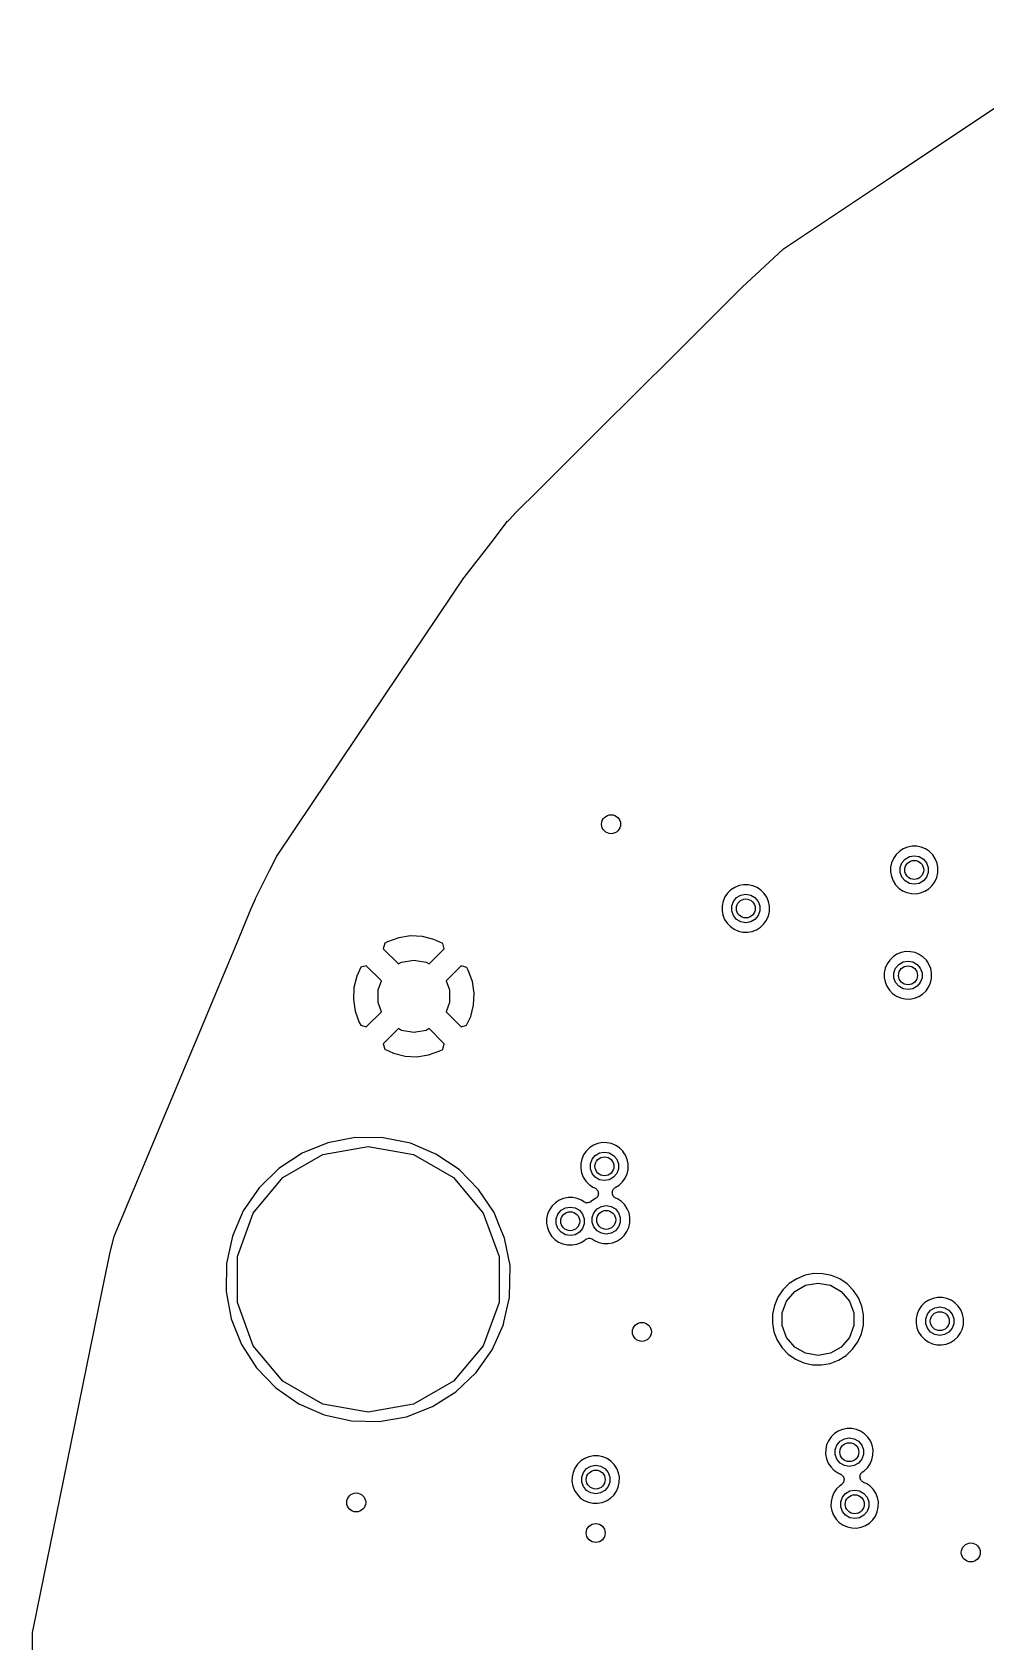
# Model space of a CAD drawing. Extents: x 83.8 to 170.2, y -169.8 to -83.8.
# Drawn here: x 83.84 to 103.97, y -122.71 to -88.73 of the extents above; entities that cross this region are included whole.
import ezdxf

# ---------------------------------------------------------------- set-up
doc = ezdxf.new("R2010")
doc.units = 0
doc.header["$MEASUREMENT"] = 0
doc.layers.add('BLACK', color=7, linetype='CONTINUOUS')

msp = doc.modelspace()

# ---------------------------------------------------------------- linework, layer by layer
at = {"layer": 'Black'}
for p, q in [((101.977, -91.7872), (106.554, -88.7345)), ((99.6982, -93.3067), (101.977, -91.7872)), ((101.977, -91.7872), (101.977, -91.7872)), ((98.8292, -94.114), (99.6821, -93.3195)), ((99.6821, -93.3195), (99.6908, -93.3138)), ((99.6908, -93.3138), (99.6982, -93.3067)), ((98.8279, -94.1157), (98.8292, -94.114)), ((97.3468, -95.5911), (98.8261, -94.117)), ((98.8261, -94.117), (98.8279, -94.1157)), ((96.6333, -96.3022), (97.3468, -95.5911)), ((95.7971, -97.1354), (96.6333, -96.3022)), ((94.5737, -98.3546), (95.7971, -97.1354)), ((95.7971, -97.1354), (95.7971, -97.1354)), ((94.016, -98.9104), (94.5737, -98.3546)), ((93.5254, -99.5099), (93.8754, -99.0577)), ((93.8754, -99.0577), (93.8805, -99.0531)), ((93.8805, -99.0531), (93.8843, -99.0474)), ((93.8843, -99.0474), (94.0141, -98.9123)), ((94.0141, -98.9123), (94.0152, -98.9115)), ((94.0152, -98.9115), (94.016, -98.9104)), ((92.9544, -100.248), (93.5254, -99.5099)), ((91.8694, -101.862), (92.9495, -100.255)), ((92.9495, -100.255), (92.9524, -100.251)), ((92.9524, -100.251), (92.9544, -100.248)), ((89.7621, -104.998), (91.8694, -101.862)), ((89.002, -106.129), (89.7621, -104.998)), ((89.7621, -104.998), (89.7621, -104.998)), ((102.227, -105.973), (102.145, -106.027)), ((102.318, -105.936), (102.227, -105.973)), ((102.414, -105.918), (102.318, -105.936)), ((102.512, -105.919), (102.414, -105.918)), ((102.608, -105.938), (102.512, -105.919)), ((102.699, -105.976), (102.608, -105.938)), ((102.78, -106.031), (102.699, -105.976)), ((88.8576, -106.414), (88.9939, -106.143)), ((88.9939, -106.143), (88.9987, -106.136)), ((88.9987, -106.136), (89.002, -106.129)), ((101.981, -106.266), (101.96, -106.362)), ((102.019, -106.176), (101.981, -106.266)), ((102.075, -106.095), (102.019, -106.176)), ((102.145, -106.027), (102.075, -106.095)), ((102.163, -106.366), (102.199, -106.268)), ((102.199, -106.268), (102.266, -106.188)), ((102.266, -106.188), (102.357, -106.135)), ((102.357, -106.135), (102.46, -106.117)), ((102.46, -106.117), (102.563, -106.135)), ((102.563, -106.135), (102.653, -106.188)), ((102.653, -106.188), (102.72, -106.268)), ((102.72, -106.268), (102.756, -106.366)), ((102.849, -106.101), (102.78, -106.031)), ((102.903, -106.182), (102.849, -106.101)), ((102.941, -106.273), (102.903, -106.182)), ((102.96, -106.368), (102.941, -106.273)), ((88.5538, -107.018), (88.8576, -106.414)), ((88.8576, -106.414), (88.8576, -106.414)), ((101.96, -106.362), (101.959, -106.46)), ((101.959, -106.46), (101.977, -106.557)), ((101.977, -106.557), (102.013, -106.648)), ((102.013, -106.648), (102.066, -106.73)), ((102.163, -106.471), (102.163, -106.366)), ((102.199, -106.569), (102.163, -106.471)), ((102.266, -106.649), (102.199, -106.569)), ((102.357, -106.701), (102.266, -106.649)), ((102.653, -106.649), (102.563, -106.701)), ((102.72, -106.569), (102.653, -106.649)), ((102.756, -106.471), (102.72, -106.569)), ((102.756, -106.366), (102.756, -106.471)), ((102.84, -106.747), (102.897, -106.666)), ((102.897, -106.666), (102.936, -106.577)), ((102.936, -106.577), (102.958, -106.482)), ((102.958, -106.482), (102.96, -106.368)), ((88.5501, -107.026), (88.5525, -107.022)), ((88.5525, -107.022), (88.5538, -107.018)), ((98.4634, -106.989), (98.4248, -107.079)), ((98.5188, -106.908), (98.4634, -106.989)), ((98.5889, -106.84), (98.5188, -106.908)), ((98.6709, -106.786), (98.5889, -106.84)), ((98.6429, -107.081), (98.7101, -107)), ((98.7618, -106.749), (98.6709, -106.786)), ((98.7101, -107), (98.8007, -106.948)), ((98.8581, -106.731), (98.7618, -106.749)), ((98.8007, -106.948), (98.9037, -106.93)), ((98.9562, -106.731), (98.8581, -106.731)), ((98.9037, -106.93), (99.0067, -106.948)), ((99.0523, -106.751), (98.9562, -106.731)), ((99.0067, -106.948), (99.0973, -107)), ((99.1427, -106.789), (99.0523, -106.751)), ((99.0973, -107), (99.1645, -107.081)), ((99.2239, -106.844), (99.1427, -106.789)), ((99.293, -106.914), (99.2239, -106.844)), ((99.3473, -106.995), (99.293, -106.914)), ((99.3847, -107.086), (99.3473, -106.995)), ((102.066, -106.73), (102.134, -106.801)), ((102.134, -106.801), (102.215, -106.857)), ((102.215, -106.857), (102.304, -106.896)), ((102.304, -106.896), (102.4, -106.917)), ((102.46, -106.719), (102.357, -106.701)), ((102.4, -106.917), (102.498, -106.919)), ((102.563, -106.701), (102.46, -106.719)), ((102.498, -106.919), (102.595, -106.902)), ((102.595, -106.902), (102.686, -106.867)), ((102.686, -106.867), (102.769, -106.814)), ((102.769, -106.814), (102.84, -106.747)), ((88.1132, -108.071), (88.4629, -107.235)), ((88.4629, -107.235), (88.5501, -107.026)), ((98.4044, -107.175), (98.403, -107.273)), ((98.403, -107.273), (98.4207, -107.37)), ((98.4248, -107.079), (98.4044, -107.175)), ((98.6071, -107.179), (98.6429, -107.081)), ((98.6071, -107.283), (98.6071, -107.179)), ((98.6429, -107.382), (98.6071, -107.283)), ((99.1645, -107.081), (99.2003, -107.179)), ((99.2003, -107.283), (99.1645, -107.382)), ((99.2003, -107.179), (99.2003, -107.283)), ((99.3804, -107.39), (99.402, -107.295)), ((99.4035, -107.181), (99.3847, -107.086)), ((99.402, -107.295), (99.4035, -107.181)), ((98.4207, -107.37), (98.4568, -107.461)), ((98.4568, -107.461), (98.5099, -107.543)), ((98.5099, -107.543), (98.5781, -107.614)), ((98.5781, -107.614), (98.6586, -107.67)), ((98.7101, -107.462), (98.6429, -107.382)), ((98.6586, -107.67), (98.7484, -107.709)), ((98.8007, -107.514), (98.7101, -107.462)), ((98.9037, -107.532), (98.8007, -107.514)), ((99.0067, -107.514), (98.9037, -107.532)), ((99.0973, -107.462), (99.0067, -107.514)), ((99.0388, -107.715), (99.1302, -107.68)), ((99.1645, -107.382), (99.0973, -107.462)), ((99.1302, -107.68), (99.213, -107.627)), ((99.213, -107.627), (99.284, -107.559)), ((99.284, -107.559), (99.3405, -107.479)), ((99.3405, -107.479), (99.3804, -107.39)), ((91.282, -107.966), (91.2496, -108.082)), ((91.342, -107.934), (91.282, -107.966)), ((91.5804, -107.848), (91.342, -107.934)), ((91.8278, -107.811), (91.5804, -107.848)), ((92.0777, -107.823), (91.8278, -107.811)), ((92.3205, -107.883), (92.0777, -107.823)), ((92.5056, -107.97), (92.3205, -107.883)), ((92.537, -108.082), (92.5056, -107.97)), ((98.7484, -107.709), (98.8442, -107.73)), ((98.8442, -107.73), (98.9422, -107.732)), ((98.9422, -107.732), (99.0388, -107.715)), ((87.6792, -109.108), (88.1132, -108.071)), ((88.1132, -108.071), (88.1132, -108.071)), ((91.2496, -108.082), (91.5696, -108.402)), ((91.5696, -108.402), (91.6317, -108.367)), ((91.6317, -108.367), (91.8933, -108.32)), ((91.8933, -108.32), (92.1549, -108.367)), ((92.1549, -108.367), (92.217, -108.402)), ((92.217, -108.402), (92.537, -108.082)), ((101.943, -108.32), (101.887, -108.401)), ((102.013, -108.252), (101.943, -108.32)), ((102.095, -108.198), (102.013, -108.252)), ((102.186, -108.161), (102.095, -108.198)), ((102.134, -108.413), (102.225, -108.36)), ((102.282, -108.143), (102.186, -108.161)), ((102.225, -108.36), (102.328, -108.342)), ((102.38, -108.144), (102.282, -108.143)), ((102.328, -108.342), (102.431, -108.36)), ((102.476, -108.163), (102.38, -108.144)), ((102.431, -108.36), (102.521, -108.413)), ((102.567, -108.201), (102.476, -108.163)), ((102.648, -108.256), (102.567, -108.201)), ((102.717, -108.326), (102.648, -108.256)), ((102.738, -108.357), (102.717, -108.326)), ((102.771, -108.407), (102.738, -108.357)), ((90.6908, -108.658), (90.6305, -108.901)), ((90.7778, -108.473), (90.6908, -108.658)), ((90.8904, -108.442), (90.7778, -108.473)), ((91.2097, -108.761), (90.8904, -108.442)), ((92.8962, -108.442), (92.5769, -108.761)), ((93.0125, -108.474), (92.8962, -108.442)), ((93.0446, -108.534), (93.0125, -108.474)), ((93.1185, -108.739), (93.0446, -108.534)), ((101.828, -108.587), (101.827, -108.685)), ((101.827, -108.685), (101.845, -108.782)), ((101.849, -108.491), (101.828, -108.587)), ((101.887, -108.401), (101.849, -108.491)), ((102.031, -108.591), (102.067, -108.493)), ((102.031, -108.696), (102.031, -108.591)), ((102.067, -108.794), (102.031, -108.696)), ((102.067, -108.493), (102.134, -108.413)), ((102.521, -108.413), (102.588, -108.493)), ((102.588, -108.493), (102.624, -108.591)), ((102.624, -108.696), (102.588, -108.794)), ((102.624, -108.591), (102.624, -108.696)), ((102.809, -108.498), (102.771, -108.407)), ((102.804, -108.802), (102.826, -108.707)), ((102.827, -108.593), (102.809, -108.498)), ((102.826, -108.707), (102.827, -108.593)), ((90.6305, -108.901), (90.6188, -109.151)), ((91.14, -108.952), (91.2097, -108.761)), ((91.14, -109.218), (91.14, -108.952)), ((92.5769, -108.761), (92.6466, -108.952)), ((92.6466, -108.952), (92.6466, -109.218)), ((93.1305, -108.772), (93.1185, -108.739)), ((93.1678, -109.02), (93.1305, -108.772)), ((93.156, -109.27), (93.1678, -109.02)), ((101.845, -108.782), (101.881, -108.873)), ((101.881, -108.873), (101.934, -108.955)), ((101.934, -108.955), (102.002, -109.026)), ((102.002, -109.026), (102.082, -109.082)), ((102.134, -108.874), (102.067, -108.794)), ((102.225, -108.926), (102.134, -108.874)), ((102.328, -108.944), (102.225, -108.926)), ((102.431, -108.926), (102.328, -108.944)), ((102.521, -108.874), (102.431, -108.926)), ((102.588, -108.794), (102.521, -108.874)), ((102.554, -109.092), (102.637, -109.039)), ((102.637, -109.039), (102.708, -108.972)), ((102.708, -108.972), (102.764, -108.891)), ((102.764, -108.891), (102.804, -108.802)), ((87.3054, -110.002), (87.6792, -109.108)), ((90.6188, -109.151), (90.6561, -109.398)), ((90.6561, -109.398), (90.742, -109.637)), ((91.2097, -109.41), (91.14, -109.218)), ((92.6466, -109.218), (92.5769, -109.41)), ((93.0958, -109.513), (93.156, -109.27)), ((102.082, -109.082), (102.172, -109.121)), ((102.172, -109.121), (102.268, -109.142)), ((102.268, -109.142), (102.366, -109.144)), ((102.366, -109.144), (102.463, -109.127)), ((102.463, -109.127), (102.554, -109.092)), ((90.742, -109.637), (90.774, -109.697)), ((90.774, -109.697), (90.8904, -109.729)), ((90.8904, -109.729), (91.2097, -109.41)), ((92.5769, -109.41), (92.8962, -109.729)), ((92.8962, -109.729), (93.0088, -109.698)), ((93.0088, -109.698), (93.0958, -109.513)), ((87.0941, -110.507), (87.3054, -110.002)), ((91.5696, -109.768), (91.2496, -110.088)), ((91.6317, -109.804), (91.5696, -109.768)), ((91.8933, -109.85), (91.6317, -109.804)), ((92.1549, -109.804), (91.8933, -109.85)), ((92.217, -109.768), (92.1549, -109.804)), ((92.537, -110.088), (92.217, -109.768)), ((91.2496, -110.088), (91.281, -110.201)), ((91.281, -110.201), (91.4661, -110.288)), ((91.4661, -110.288), (91.7089, -110.348)), ((91.7089, -110.348), (91.9588, -110.36)), ((91.9588, -110.36), (92.2061, -110.322)), ((92.2061, -110.322), (92.4446, -110.237)), ((92.4446, -110.237), (92.5045, -110.205)), ((92.5045, -110.205), (92.537, -110.088)), ((86.6949, -111.461), (87.0941, -110.507)), ((87.0941, -110.507), (87.0941, -110.507)), ((85.576, -114.136), (86.6949, -111.461)), ((90.6593, -112.066), (90.0826, -112.176)), ((91.2465, -112.07), (90.6593, -112.066)), ((91.8216, -112.188), (91.2465, -112.07)), ((89.5382, -112.396), (89.0469, -112.717)), ((89.1292, -112.913), (89.9727, -112.426)), ((90.0826, -112.176), (89.5382, -112.396)), ((89.9727, -112.426), (90.932, -112.257)), ((90.932, -112.257), (91.8913, -112.426)), ((92.3629, -112.416), (91.8216, -112.188)), ((91.8913, -112.426), (92.7348, -112.913)), ((92.8497, -112.744), (92.3629, -112.416)), ((95.4787, -112.432), (95.4401, -112.523)), ((95.5341, -112.351), (95.4787, -112.432)), ((95.6042, -112.283), (95.5341, -112.351)), ((95.6862, -112.229), (95.6042, -112.283)), ((95.6582, -112.524), (95.7254, -112.444)), ((95.7771, -112.192), (95.6862, -112.229)), ((95.7254, -112.444), (95.816, -112.391)), ((95.8735, -112.174), (95.7771, -112.192)), ((95.816, -112.391), (95.919, -112.373)), ((95.9715, -112.175), (95.8735, -112.174)), ((95.919, -112.373), (96.022, -112.391)), ((96.0676, -112.194), (95.9715, -112.175)), ((96.022, -112.391), (96.1126, -112.444)), ((96.158, -112.232), (96.0676, -112.194)), ((96.1126, -112.444), (96.1798, -112.524)), ((96.2393, -112.287), (96.158, -112.232)), ((96.3083, -112.357), (96.2393, -112.287)), ((96.3293, -112.388), (96.3083, -112.357)), ((96.3626, -112.439), (96.3293, -112.388)), ((96.4, -112.529), (96.3626, -112.439)), ((89.0469, -112.717), (88.6274, -113.128)), ((93.2634, -113.161), (92.8497, -112.744)), ((95.4197, -112.618), (95.4183, -112.716)), ((95.4183, -112.716), (95.436, -112.813)), ((95.4401, -112.523), (95.4197, -112.618)), ((95.6224, -112.622), (95.6582, -112.524)), ((95.6224, -112.727), (95.6224, -112.622)), ((95.6582, -112.825), (95.6224, -112.727)), ((96.1798, -112.524), (96.2156, -112.622)), ((96.2156, -112.727), (96.1798, -112.825)), ((96.2156, -112.622), (96.2156, -112.727)), ((96.3957, -112.833), (96.4173, -112.738)), ((96.4189, -112.625), (96.4, -112.529)), ((96.4173, -112.738), (96.4189, -112.625)), ((88.6274, -113.128), (88.2956, -113.613)), ((88.5031, -113.66), (89.1292, -112.913)), ((92.7348, -112.913), (93.3609, -113.66)), ((95.436, -112.813), (95.4721, -112.904)), ((95.4721, -112.904), (95.5253, -112.987)), ((95.5253, -112.987), (95.5934, -113.057)), ((95.5934, -113.057), (95.6739, -113.113)), ((95.7254, -112.905), (95.6582, -112.825)), ((95.6739, -113.113), (95.7147, -113.131)), ((95.7147, -113.131), (95.7177, -113.133)), ((95.7177, -113.133), (95.7212, -113.134)), ((95.7212, -113.134), (95.736, -113.145)), ((95.816, -112.957), (95.7254, -112.905)), ((95.919, -112.976), (95.816, -112.957)), ((96.022, -112.957), (95.919, -112.976)), ((96.1126, -112.905), (96.022, -112.957)), ((96.1798, -112.825), (96.1126, -112.905)), ((96.1234, -113.143), (96.1349, -113.13)), ((96.1349, -113.13), (96.1396, -113.128)), ((96.1396, -113.128), (96.1436, -113.124)), ((96.1436, -113.124), (96.2283, -113.07)), ((96.2283, -113.07), (96.2993, -113.003)), ((96.2993, -113.003), (96.3559, -112.923)), ((96.3559, -112.923), (96.3957, -112.833)), ((93.5883, -113.65), (93.2634, -113.161)), ((94.883, -113.442), (94.813, -113.511)), ((94.9651, -113.389), (94.883, -113.442)), ((95.056, -113.352), (94.9651, -113.389)), ((95.1523, -113.333), (95.056, -113.352)), ((95.2504, -113.334), (95.1523, -113.333)), ((95.3464, -113.354), (95.2504, -113.334)), ((95.4368, -113.392), (95.3464, -113.354)), ((95.4856, -113.425), (95.4368, -113.392)), ((95.5041, -113.433), (95.4856, -113.425)), ((95.5224, -113.442), (95.5041, -113.433)), ((95.5242, -113.442), (95.5224, -113.442)), ((95.5258, -113.443), (95.5242, -113.442)), ((95.5461, -113.444), (95.5258, -113.443)), ((95.5663, -113.446), (95.5461, -113.444)), ((95.5681, -113.446), (95.5663, -113.446)), ((95.5698, -113.446), (95.5681, -113.446)), ((95.5893, -113.44), (95.5698, -113.446)), ((95.609, -113.435), (95.5893, -113.44)), ((95.6105, -113.434), (95.609, -113.435)), ((95.6122, -113.434), (95.6105, -113.434)), ((95.6287, -113.422), (95.6122, -113.434)), ((95.6299, -113.421), (95.6287, -113.422)), ((95.632, -113.42), (95.6299, -113.421)), ((95.7334, -113.354), (95.632, -113.42)), ((95.7361, -113.351), (95.7334, -113.354)), ((95.736, -113.145), (95.7515, -113.155)), ((95.7393, -113.349), (95.7361, -113.351)), ((95.7521, -113.336), (95.7393, -113.349)), ((95.7515, -113.155), (95.7536, -113.158)), ((95.7656, -113.323), (95.7521, -113.336)), ((95.7536, -113.158), (95.7565, -113.16)), ((95.7565, -113.16), (95.7666, -113.176)), ((95.7672, -113.32), (95.7656, -113.323)), ((95.7666, -113.176), (95.7777, -113.191)), ((95.7697, -113.318), (95.7672, -113.32)), ((95.7771, -113.301), (95.7697, -113.318)), ((95.7855, -113.284), (95.7771, -113.301)), ((95.7777, -113.191), (95.7787, -113.194)), ((95.7787, -113.194), (95.7806, -113.197)), ((95.7806, -113.197), (95.7849, -113.215)), ((95.7849, -113.215), (95.7901, -113.233)), ((95.7859, -113.28), (95.7855, -113.284)), ((95.7873, -113.277), (95.7859, -113.28)), ((95.7885, -113.259), (95.7873, -113.277)), ((95.7907, -113.24), (95.7885, -113.259)), ((95.7901, -113.233), (95.7899, -113.237)), ((95.7899, -113.237), (95.7907, -113.24)), ((96.0848, -113.237), (96.087, -113.22)), ((96.0859, -113.242), (96.0848, -113.237)), ((96.0856, -113.247), (96.0859, -113.242)), ((96.0906, -113.263), (96.0856, -113.247)), ((96.087, -113.22), (96.0878, -113.203)), ((96.0878, -113.203), (96.0899, -113.198)), ((96.0899, -113.198), (96.0906, -113.193)), ((96.0906, -113.193), (96.0984, -113.178)), ((96.0942, -113.28), (96.0906, -113.263)), ((96.0971, -113.284), (96.0942, -113.28)), ((96.0987, -113.289), (96.0971, -113.284)), ((96.0984, -113.178), (96.1049, -113.163)), ((96.1088, -113.303), (96.0987, -113.289)), ((96.1049, -113.163), (96.1085, -113.159)), ((96.1085, -113.159), (96.111, -113.154)), ((96.1179, -113.317), (96.1088, -113.303)), ((96.111, -113.154), (96.1234, -113.143)), ((96.1221, -113.32), (96.1179, -113.317)), ((96.1254, -113.325), (96.1221, -113.32)), ((96.1395, -113.334), (96.1254, -113.325)), ((96.1528, -113.344), (96.1395, -113.334)), ((96.1579, -113.346), (96.1528, -113.344)), ((96.1624, -113.348), (96.1579, -113.346)), ((96.1963, -113.363), (96.1624, -113.348)), ((96.2775, -113.417), (96.1963, -113.363)), ((96.3466, -113.487), (96.2775, -113.417)), ((88.2956, -113.613), (88.0643, -114.152)), ((88.1699, -114.575), (88.5031, -113.66)), ((93.3609, -113.66), (93.6941, -114.575)), ((93.7059, -113.935), (93.5883, -113.65)), ((94.6985, -113.778), (94.6972, -113.876)), ((94.7189, -113.682), (94.6985, -113.778)), ((94.7576, -113.592), (94.7189, -113.682)), ((94.813, -113.511), (94.7576, -113.592)), ((94.9013, -113.781), (94.937, -113.683)), ((94.9013, -113.886), (94.9013, -113.781)), ((94.937, -113.683), (95.0043, -113.603)), ((95.0043, -113.603), (95.0948, -113.551)), ((95.0948, -113.551), (95.1978, -113.533)), ((95.1978, -113.533), (95.3008, -113.551)), ((95.3008, -113.551), (95.3914, -113.603)), ((95.3914, -113.603), (95.4586, -113.683)), ((95.4586, -113.683), (95.4944, -113.781)), ((95.4944, -113.781), (95.4944, -113.886)), ((95.6607, -113.752), (95.6965, -113.654)), ((95.6607, -113.857), (95.6607, -113.752)), ((95.6965, -113.654), (95.7637, -113.574)), ((95.7637, -113.574), (95.8543, -113.522)), ((95.8543, -113.522), (95.9573, -113.503)), ((95.9573, -113.503), (96.0603, -113.522)), ((96.0603, -113.522), (96.1509, -113.574)), ((96.1509, -113.574), (96.2181, -113.654)), ((96.2181, -113.654), (96.2539, -113.752)), ((96.2539, -113.752), (96.2539, -113.857)), ((96.4009, -113.569), (96.3466, -113.487)), ((96.4383, -113.659), (96.4009, -113.569)), ((96.4571, -113.755), (96.4383, -113.659)), ((96.4556, -113.868), (96.4571, -113.755)), ((85.476, -114.516), (85.5703, -114.153)), ((85.5703, -114.153), (85.574, -114.145)), ((85.574, -114.145), (85.576, -114.136)), ((88.0643, -114.152), (87.9423, -114.727)), ((93.8121, -114.192), (93.7059, -113.935)), ((94.6972, -113.876), (94.7149, -113.972)), ((94.7149, -113.972), (94.751, -114.063)), ((94.751, -114.063), (94.8041, -114.146)), ((94.8041, -114.146), (94.8722, -114.216)), ((94.937, -113.984), (94.9013, -113.886)), ((95.0043, -114.064), (94.937, -113.984)), ((95.0948, -114.117), (95.0043, -114.064)), ((95.1978, -114.135), (95.0948, -114.117)), ((95.3008, -114.117), (95.1978, -114.135)), ((95.3914, -114.064), (95.3008, -114.117)), ((95.4586, -113.984), (95.3914, -114.064)), ((95.4944, -113.886), (95.4586, -113.984)), ((95.6965, -113.955), (95.6607, -113.857)), ((95.7637, -114.035), (95.6965, -113.955)), ((95.8543, -114.088), (95.7637, -114.035)), ((95.9573, -114.106), (95.8543, -114.088)), ((96.0603, -114.088), (95.9573, -114.106)), ((96.1509, -114.035), (96.0603, -114.088)), ((96.2181, -113.955), (96.1509, -114.035)), ((96.2539, -113.857), (96.2181, -113.955)), ((96.2701, -114.197), (96.3376, -114.133)), ((96.3376, -114.133), (96.3941, -114.053)), ((96.3941, -114.053), (96.434, -113.963)), ((96.434, -113.963), (96.4556, -113.868)), ((93.926, -114.768), (93.8121, -114.192)), ((94.8722, -114.216), (94.9527, -114.272)), ((94.9527, -114.272), (95.0426, -114.312)), ((95.0426, -114.312), (95.1383, -114.333)), ((95.1383, -114.333), (95.2364, -114.335)), ((95.2364, -114.335), (95.3329, -114.318)), ((95.3329, -114.318), (95.4244, -114.282)), ((95.4244, -114.282), (95.5072, -114.23)), ((95.5072, -114.23), (95.5105, -114.227)), ((95.5105, -114.227), (95.5274, -114.215)), ((95.5274, -114.215), (95.544, -114.204)), ((95.544, -114.204), (95.5457, -114.203)), ((95.5457, -114.203), (95.5472, -114.202)), ((95.5472, -114.202), (95.5669, -114.197)), ((95.5669, -114.197), (95.5865, -114.192)), ((95.5865, -114.192), (95.5883, -114.192)), ((95.5883, -114.192), (95.5901, -114.192)), ((95.5901, -114.192), (95.6102, -114.194)), ((95.6102, -114.194), (95.6305, -114.196)), ((95.6305, -114.196), (95.6321, -114.196)), ((95.6321, -114.196), (95.6339, -114.197)), ((95.6339, -114.197), (95.6521, -114.206)), ((95.6521, -114.206), (95.6705, -114.214)), ((95.6705, -114.214), (95.7122, -114.243)), ((95.7122, -114.243), (95.802, -114.282)), ((95.802, -114.282), (95.8978, -114.303)), ((95.8978, -114.303), (95.9958, -114.306)), ((95.9958, -114.306), (96.0924, -114.289)), ((96.0924, -114.289), (96.1838, -114.253)), ((96.1838, -114.253), (96.2666, -114.201)), ((96.2666, -114.201), (96.2701, -114.197)), ((96.2701, -114.197), (96.2701, -114.197)), ((96.2701, -114.197), (96.2701, -114.197)), ((85.3165, -115.299), (85.4745, -114.522)), ((85.4745, -114.522), (85.4758, -114.519)), ((85.4758, -114.519), (85.476, -114.516)), ((87.9423, -114.727), (87.9341, -115.314)), ((88.1699, -115.549), (88.1699, -114.575)), ((93.6941, -114.575), (93.6941, -115.549)), ((93.9166, -115.44), (93.926, -114.768)), ((99.822, -115.149), (99.6872, -115.281)), ((99.9798, -115.046), (99.822, -115.149)), ((100.155, -114.975), (99.9798, -115.046)), ((100.34, -114.94), (100.155, -114.975)), ((100.166, -115.184), (100.428, -115.138)), ((100.529, -114.941), (100.34, -114.94)), ((100.428, -115.138), (100.689, -115.184)), ((100.714, -114.979), (100.529, -114.941)), ((100.887, -115.052), (100.714, -114.979)), ((101.044, -115.158), (100.887, -115.052)), ((101.177, -115.292), (101.044, -115.158)), ((84.4998, -119.313), (85.3165, -115.299)), ((85.3165, -115.299), (85.3165, -115.299)), ((87.9341, -115.314), (88.0401, -115.891)), ((93.797, -115.966), (93.9166, -115.44)), ((99.5806, -115.437), (99.5063, -115.61)), ((99.6872, -115.281), (99.5806, -115.437)), ((99.6744, -115.77), (99.7653, -115.52)), ((99.7653, -115.52), (99.936, -115.317)), ((99.936, -115.317), (100.166, -115.184)), ((100.689, -115.184), (100.919, -115.317)), ((100.919, -115.317), (101.09, -115.52)), ((101.09, -115.52), (101.181, -115.77)), ((101.281, -115.449), (101.177, -115.292)), ((101.353, -115.623), (101.281, -115.449)), ((102.765, -115.498), (102.683, -115.552)), ((102.856, -115.461), (102.765, -115.498)), ((102.953, -115.443), (102.856, -115.461)), ((103.051, -115.444), (102.953, -115.443)), ((103.147, -115.463), (103.051, -115.444)), ((103.237, -115.501), (103.147, -115.463)), ((103.278, -115.529), (103.237, -115.501)), ((88.5031, -116.464), (88.1699, -115.549)), ((93.6941, -115.549), (93.3609, -116.464)), ((99.4671, -115.795), (99.4644, -115.984)), ((99.5063, -115.61), (99.4671, -115.795)), ((99.6744, -116.035), (99.6744, -115.77)), ((101.181, -115.77), (101.181, -116.035)), ((101.39, -115.807), (101.353, -115.623)), ((101.387, -115.994), (101.39, -115.807)), ((102.519, -115.791), (102.499, -115.887)), ((102.558, -115.701), (102.519, -115.791)), ((102.613, -115.62), (102.558, -115.701)), ((102.683, -115.552), (102.613, -115.62)), ((102.702, -115.891), (102.737, -115.793)), ((102.737, -115.793), (102.805, -115.713)), ((102.805, -115.713), (102.895, -115.66)), ((102.895, -115.66), (102.998, -115.642)), ((102.998, -115.642), (103.101, -115.66)), ((103.101, -115.66), (103.192, -115.713)), ((103.192, -115.713), (103.259, -115.793)), ((103.259, -115.793), (103.295, -115.891)), ((103.318, -115.556), (103.278, -115.529)), ((103.388, -115.626), (103.318, -115.556)), ((103.442, -115.707), (103.388, -115.626)), ((103.479, -115.798), (103.442, -115.707)), ((103.498, -115.893), (103.479, -115.798)), ((88.0401, -115.891), (88.2562, -116.437)), ((93.5479, -116.548), (93.7867, -116.012)), ((93.7867, -116.012), (93.797, -115.966)), ((93.797, -115.966), (93.797, -115.966)), ((99.4644, -115.984), (99.4985, -116.169)), ((99.4985, -116.169), (99.5679, -116.345)), ((99.7653, -116.285), (99.6744, -116.035)), ((101.181, -116.035), (101.09, -116.285)), ((101.345, -116.208), (101.387, -116.025)), ((101.387, -116.025), (101.387, -115.994)), ((101.387, -115.994), (101.387, -115.994)), ((102.499, -115.887), (102.498, -115.985)), ((102.498, -115.985), (102.515, -116.082)), ((102.515, -116.082), (102.551, -116.173)), ((102.551, -116.173), (102.604, -116.255)), ((102.702, -115.996), (102.702, -115.891)), ((102.737, -116.094), (102.702, -115.996)), ((102.805, -116.174), (102.737, -116.094)), ((102.895, -116.226), (102.805, -116.174)), ((103.192, -116.174), (103.101, -116.226)), ((103.259, -116.094), (103.192, -116.174)), ((103.295, -115.996), (103.259, -116.094)), ((103.295, -115.891), (103.295, -115.996)), ((103.379, -116.272), (103.435, -116.191)), ((103.435, -116.191), (103.475, -116.102)), ((103.475, -116.102), (103.496, -116.01)), ((103.496, -116.007), (103.498, -115.893)), ((103.496, -116.01), (103.496, -116.007)), ((103.496, -116.01), (103.496, -116.01)), ((103.496, -116.01), (103.496, -116.01)), ((88.2562, -116.437), (88.5743, -116.931)), ((89.1292, -117.211), (88.5031, -116.464)), ((93.3609, -116.464), (92.7348, -117.211)), ((99.5679, -116.345), (99.6701, -116.503)), ((99.6701, -116.503), (99.8012, -116.639)), ((99.936, -116.489), (99.7653, -116.285)), ((100.166, -116.621), (99.936, -116.489)), ((100.919, -116.489), (100.689, -116.621)), ((101.09, -116.285), (100.919, -116.489)), ((101.023, -116.664), (101.159, -116.534)), ((101.159, -116.534), (101.268, -116.38)), ((101.268, -116.38), (101.345, -116.208)), ((102.604, -116.255), (102.673, -116.326)), ((102.673, -116.326), (102.753, -116.382)), ((102.753, -116.382), (102.843, -116.421)), ((102.843, -116.421), (102.939, -116.442)), ((102.998, -116.244), (102.895, -116.226)), ((102.939, -116.442), (103.037, -116.444)), ((103.101, -116.226), (102.998, -116.244)), ((103.037, -116.444), (103.133, -116.427)), ((103.133, -116.427), (103.225, -116.392)), ((103.225, -116.392), (103.307, -116.339)), ((103.307, -116.339), (103.379, -116.272)), ((93.2094, -117.028), (93.5479, -116.548)), ((99.8012, -116.639), (99.9561, -116.746)), ((99.9561, -116.746), (100.129, -116.822)), ((100.129, -116.822), (100.313, -116.863)), ((100.428, -116.668), (100.166, -116.621)), ((100.313, -116.863), (100.502, -116.866)), ((100.689, -116.621), (100.428, -116.668)), ((100.502, -116.866), (100.688, -116.834)), ((100.688, -116.834), (100.753, -116.808)), ((100.753, -116.808), (100.864, -116.765)), ((100.753, -116.808), (100.753, -116.808)), ((100.864, -116.765), (101.023, -116.664)), ((88.5743, -116.931), (88.9821, -117.353)), ((89.9727, -117.698), (89.1292, -117.211)), ((92.7348, -117.211), (91.8913, -117.698)), ((92.7842, -117.433), (93.2094, -117.028)), ((88.9821, -117.353), (89.4643, -117.688)), ((92.2885, -117.747), (92.7842, -117.433)), ((89.4643, -117.688), (90.0023, -117.923)), ((90.932, -117.867), (89.9727, -117.698)), ((91.8913, -117.698), (90.932, -117.867)), ((91.741, -117.96), (92.2885, -117.747)), ((90.0023, -117.923), (90.5758, -118.049)), ((90.5758, -118.049), (91.1628, -118.062)), ((91.1628, -118.062), (91.741, -117.96)), ((100.947, -118.226), (100.856, -118.263)), ((101.044, -118.208), (100.947, -118.226)), ((101.142, -118.208), (101.044, -118.208)), ((101.238, -118.228), (101.142, -118.208)), ((101.328, -118.266), (101.238, -118.228)), ((100.61, -118.556), (100.59, -118.652)), ((100.649, -118.466), (100.61, -118.556)), ((100.704, -118.385), (100.649, -118.466)), ((100.774, -118.316), (100.704, -118.385)), ((100.856, -118.263), (100.774, -118.316)), ((100.793, -118.656), (100.828, -118.557)), ((100.828, -118.557), (100.896, -118.477)), ((100.896, -118.477), (100.986, -118.425)), ((100.986, -118.425), (101.089, -118.407)), ((101.089, -118.407), (101.192, -118.425)), ((101.192, -118.425), (101.283, -118.477)), ((101.283, -118.477), (101.35, -118.557)), ((101.41, -118.321), (101.328, -118.266)), ((101.35, -118.557), (101.386, -118.656)), ((101.479, -118.39), (101.41, -118.321)), ((101.533, -118.472), (101.479, -118.39)), ((101.57, -118.563), (101.533, -118.472)), ((101.589, -118.658), (101.57, -118.563)), ((95.4202, -118.894), (95.3501, -118.963)), ((95.5022, -118.841), (95.4202, -118.894)), ((95.5931, -118.804), (95.5022, -118.841)), ((95.6894, -118.786), (95.5931, -118.804)), ((95.7875, -118.786), (95.6894, -118.786)), ((95.8835, -118.806), (95.7875, -118.786)), ((95.9739, -118.844), (95.8835, -118.806)), ((96.0066, -118.866), (95.9739, -118.844)), ((96.0552, -118.899), (96.0066, -118.866)), ((96.0066, -118.866), (96.0066, -118.866)), ((96.1243, -118.968), (96.0552, -118.899)), ((100.59, -118.652), (100.589, -118.75)), ((100.589, -118.75), (100.606, -118.846)), ((100.606, -118.846), (100.642, -118.938)), ((100.793, -118.76), (100.793, -118.656)), ((100.828, -118.859), (100.793, -118.76)), ((100.896, -118.939), (100.828, -118.859)), ((101.35, -118.859), (101.283, -118.939)), ((101.386, -118.76), (101.35, -118.859)), ((101.386, -118.656), (101.386, -118.76)), ((101.526, -118.956), (101.566, -118.867)), ((101.566, -118.867), (101.588, -118.772)), ((101.588, -118.772), (101.589, -118.658)), ((95.2357, -119.23), (95.2343, -119.328)), ((95.2561, -119.134), (95.2357, -119.23)), ((95.2947, -119.044), (95.2561, -119.134)), ((95.3501, -118.963), (95.2947, -119.044)), ((95.4384, -119.234), (95.4742, -119.135)), ((95.4384, -119.338), (95.4384, -119.234)), ((95.4742, -119.135), (95.5414, -119.055)), ((95.5414, -119.055), (95.632, -119.003)), ((95.632, -119.003), (95.735, -118.985)), ((95.735, -118.985), (95.838, -119.003)), ((95.838, -119.003), (95.9286, -119.055)), ((95.9286, -119.055), (95.9958, -119.135)), ((95.9958, -119.135), (96.0315, -119.234)), ((96.0315, -119.234), (96.0315, -119.338)), ((96.1786, -119.05), (96.1243, -118.968)), ((96.216, -119.141), (96.1786, -119.05)), ((96.2348, -119.236), (96.216, -119.141)), ((96.2332, -119.35), (96.2348, -119.236)), ((100.642, -118.938), (100.696, -119.02)), ((100.696, -119.02), (100.764, -119.091)), ((100.764, -119.091), (100.844, -119.147)), ((100.844, -119.147), (100.903, -119.172)), ((100.986, -118.991), (100.896, -118.939)), ((100.903, -119.172), (100.906, -119.174)), ((100.906, -119.174), (100.909, -119.175)), ((100.909, -119.175), (100.924, -119.186)), ((100.924, -119.186), (100.939, -119.197)), ((100.939, -119.197), (100.942, -119.199)), ((100.942, -119.199), (100.944, -119.202)), ((100.944, -119.202), (100.955, -119.217)), ((100.955, -119.217), (100.966, -119.232)), ((100.966, -119.232), (100.967, -119.235)), ((100.967, -119.235), (100.969, -119.238)), ((100.969, -119.238), (100.973, -119.257)), ((100.973, -119.257), (100.978, -119.274)), ((101.089, -119.009), (100.986, -118.991)), ((101.192, -118.991), (101.089, -119.009)), ((101.283, -118.939), (101.192, -118.991)), ((101.314, -119.233), (101.316, -119.216)), ((101.315, -119.238), (101.314, -119.233)), ((101.315, -119.244), (101.315, -119.238)), ((101.32, -119.26), (101.315, -119.244)), ((101.316, -119.216), (101.317, -119.2)), ((101.317, -119.2), (101.319, -119.195)), ((101.319, -119.195), (101.32, -119.189)), ((101.32, -119.189), (101.327, -119.174)), ((101.327, -119.174), (101.334, -119.159)), ((101.334, -119.159), (101.337, -119.155)), ((101.337, -119.155), (101.34, -119.15)), ((101.34, -119.15), (101.352, -119.139)), ((101.352, -119.139), (101.364, -119.126)), ((101.364, -119.126), (101.369, -119.124)), ((101.369, -119.124), (101.373, -119.12)), ((101.373, -119.12), (101.399, -119.104)), ((101.399, -119.104), (101.47, -119.036)), ((101.47, -119.036), (101.526, -118.956)), ((83.8758, -122.38), (84.4998, -119.313)), ((84.4998, -119.313), (84.4998, -119.313)), ((95.2343, -119.328), (95.252, -119.424)), ((95.252, -119.424), (95.2881, -119.516)), ((95.2881, -119.516), (95.3412, -119.598)), ((95.4742, -119.436), (95.4384, -119.338)), ((95.5414, -119.517), (95.4742, -119.436)), ((95.632, -119.569), (95.5414, -119.517)), ((95.735, -119.587), (95.632, -119.569)), ((95.838, -119.569), (95.735, -119.587)), ((95.9286, -119.517), (95.838, -119.569)), ((95.9958, -119.436), (95.9286, -119.517)), ((96.0315, -119.338), (95.9958, -119.436)), ((96.1153, -119.614), (96.1718, -119.534)), ((96.1718, -119.534), (96.2117, -119.445)), ((96.2117, -119.445), (96.2332, -119.35)), ((100.763, -119.566), (100.724, -119.656)), ((100.818, -119.485), (100.763, -119.566)), ((100.888, -119.416), (100.818, -119.485)), ((100.921, -119.395), (100.888, -119.416)), ((100.924, -119.392), (100.921, -119.395)), ((100.927, -119.391), (100.924, -119.392)), ((100.94, -119.377), (100.927, -119.391)), ((100.954, -119.365), (100.94, -119.377)), ((100.942, -119.657), (101.01, -119.577)), ((100.955, -119.361), (100.954, -119.365)), ((100.958, -119.359), (100.955, -119.361)), ((100.965, -119.342), (100.958, -119.359)), ((100.973, -119.325), (100.965, -119.342)), ((100.974, -119.322), (100.973, -119.325)), ((100.975, -119.318), (100.974, -119.322)), ((100.976, -119.3), (100.975, -119.318)), ((100.979, -119.281), (100.976, -119.3)), ((100.978, -119.274), (100.978, -119.278)), ((100.978, -119.278), (100.979, -119.281)), ((101.01, -119.577), (101.1, -119.525)), ((101.1, -119.525), (101.203, -119.507)), ((101.203, -119.507), (101.306, -119.525)), ((101.306, -119.525), (101.397, -119.577)), ((101.323, -119.276), (101.32, -119.26)), ((101.326, -119.281), (101.323, -119.276)), ((101.328, -119.286), (101.326, -119.281)), ((101.338, -119.299), (101.328, -119.286)), ((101.347, -119.313), (101.338, -119.299)), ((101.351, -119.317), (101.347, -119.313)), ((101.354, -119.321), (101.351, -119.317)), ((101.368, -119.33), (101.354, -119.321)), ((101.382, -119.34), (101.368, -119.33)), ((101.387, -119.342), (101.382, -119.34)), ((101.391, -119.345), (101.387, -119.342)), ((101.442, -119.366), (101.391, -119.345)), ((101.397, -119.577), (101.464, -119.657)), ((101.46, -119.378), (101.442, -119.366)), ((101.523, -119.421), (101.46, -119.378)), ((101.46, -119.378), (101.46, -119.378)), ((101.592, -119.49), (101.523, -119.421)), ((101.647, -119.572), (101.592, -119.49)), ((101.684, -119.663), (101.647, -119.572)), ((95.3412, -119.598), (95.4093, -119.669)), ((95.4093, -119.669), (95.4899, -119.725)), ((95.4899, -119.725), (95.5797, -119.764)), ((95.5797, -119.764), (95.6755, -119.785)), ((95.6755, -119.785), (95.7735, -119.787)), ((95.7735, -119.787), (95.8701, -119.77)), ((95.8701, -119.77), (95.9615, -119.734)), ((95.9615, -119.734), (96.0443, -119.682)), ((96.0443, -119.682), (96.1153, -119.614)), ((100.704, -119.752), (100.702, -119.85)), ((100.702, -119.85), (100.72, -119.946)), ((100.724, -119.656), (100.704, -119.752)), ((100.907, -119.756), (100.942, -119.657)), ((100.907, -119.86), (100.907, -119.756)), ((100.942, -119.959), (100.907, -119.86)), ((101.464, -119.657), (101.5, -119.756)), ((101.5, -119.86), (101.464, -119.959)), ((101.5, -119.756), (101.5, -119.86)), ((101.68, -119.967), (101.701, -119.872)), ((101.703, -119.758), (101.684, -119.663)), ((101.701, -119.872), (101.703, -119.758)), ((100.72, -119.946), (100.756, -120.038)), ((100.756, -120.038), (100.809, -120.12)), ((100.809, -120.12), (100.877, -120.191)), ((100.877, -120.191), (100.958, -120.247)), ((101.01, -120.039), (100.942, -119.959)), ((100.958, -120.247), (101.048, -120.286)), ((101.1, -120.091), (101.01, -120.039)), ((101.203, -120.109), (101.1, -120.091)), ((101.306, -120.091), (101.203, -120.109)), ((101.397, -120.039), (101.306, -120.091)), ((101.338, -120.292), (101.43, -120.256)), ((101.464, -119.959), (101.397, -120.039)), ((101.43, -120.256), (101.512, -120.204)), ((101.512, -120.204), (101.583, -120.136)), ((101.583, -120.136), (101.64, -120.056)), ((101.64, -120.056), (101.68, -119.967)), ((101.048, -120.286), (101.144, -120.307)), ((101.144, -120.307), (101.242, -120.309)), ((101.242, -120.309), (101.338, -120.292)), ((83.8381, -123.524), (83.843, -122.591)), ((83.843, -122.591), (83.8435, -122.588)), ((83.8432, -122.585), (83.8458, -122.535)), ((83.8435, -122.588), (83.8432, -122.585)), ((83.8458, -122.535), (83.8479, -122.526)), ((83.8479, -122.526), (83.8481, -122.516)), ((83.8481, -122.516), (83.8758, -122.38)), ((83.8758, -122.38), (83.8758, -122.38))]:
    msp.add_line(p, q, dxfattribs=at)
for centre in [(96.0589, -105.453), (102.46, -106.418), (98.9037, -107.231), (102.328, -108.643), (95.919, -112.674), (95.1978, -113.834), (95.9573, -113.805), (102.998, -115.943), (96.7103, -116.169), (101.089, -118.708), (95.735, -119.286), (90.6791, -119.769), (101.203, -119.808), (95.735, -120.414), (103.653, -120.825)]:
    msp.add_circle(centre, 0.2, dxfattribs=at)

doc.saveas('drawing.dxf')
